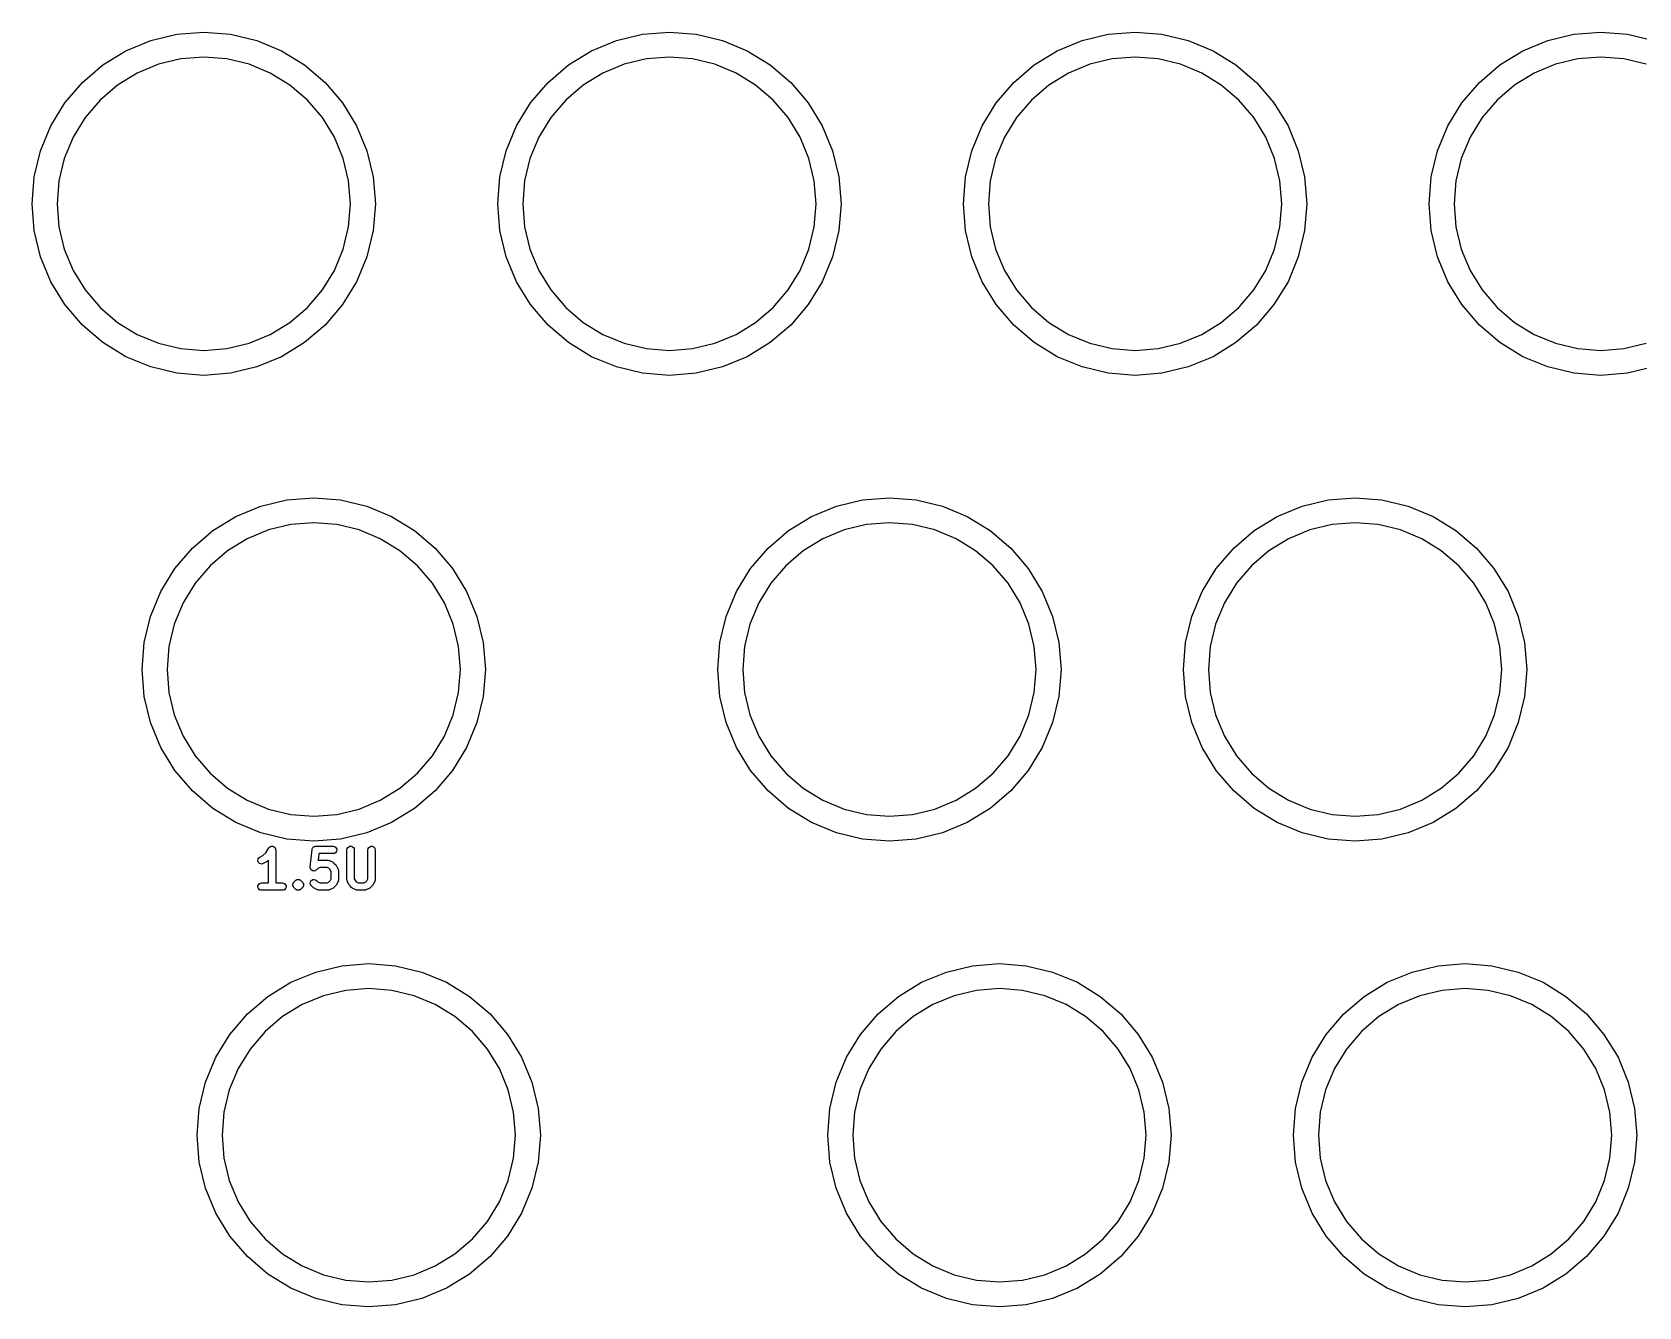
# Model space of a CAD drawing. Extents: x 42 to 175, y -135 to -43.
# Drawn here: x 43 to 108.7, y -95.1 to -43 of the extents above; entities that cross this region are included whole.
import ezdxf

# ---------------------------------------------------------------- set-up
doc = ezdxf.new("R2010")
doc.units = 0
doc.header["$MEASUREMENT"] = 0
doc.layers.add('BLACK', color=7, linetype='CONTINUOUS')

msp = doc.modelspace()

# ---------------------------------------------------------------- linework, layer by layer
at = {"layer": 'BLACK', "linetype": 'CONTINUOUS'}
for p, q in [((46.813, -43.7451), (47.8307, -43.3236)), ((47.8307, -43.3236), (48.9018, -43.0664)), ((48.9018, -43.0664), (50, -42.98)), ((50, -42.98), (51.0982, -43.0664)), ((51.0982, -43.0664), (52.1693, -43.3236)), ((52.1693, -43.3236), (53.187, -43.7451)), ((65.863, -43.7451), (66.8807, -43.3236)), ((66.8807, -43.3236), (67.9518, -43.0664)), ((67.9518, -43.0664), (69.05, -42.98)), ((69.05, -42.98), (70.1482, -43.0664)), ((70.1482, -43.0664), (71.2193, -43.3236)), ((71.2193, -43.3236), (72.237, -43.7451)), ((84.913, -43.7451), (85.9307, -43.3236)), ((85.9307, -43.3236), (87.0018, -43.0664)), ((87.0018, -43.0664), (88.1, -42.98)), ((88.1, -42.98), (89.1982, -43.0664)), ((89.1982, -43.0664), (90.2693, -43.3236)), ((90.2693, -43.3236), (91.287, -43.7451)), ((103.963, -43.7451), (104.981, -43.3236)), ((104.981, -43.3236), (106.052, -43.0664)), ((106.052, -43.0664), (107.15, -42.98)), ((107.15, -42.98), (108.248, -43.0664)), ((108.248, -43.0664), (109.319, -43.3236)), ((45.8737, -44.3207), (46.813, -43.7451)), ((50, -44), (49.0614, -44.0739)), ((50.9386, -44.0739), (50, -44)), ((53.187, -43.7451), (54.1263, -44.3207)), ((64.9237, -44.3207), (65.863, -43.7451)), ((69.05, -44), (68.1114, -44.0739)), ((69.9886, -44.0739), (69.05, -44)), ((72.237, -43.7451), (73.1763, -44.3207)), ((83.9737, -44.3207), (84.913, -43.7451)), ((88.1, -44), (87.1614, -44.0739)), ((89.0386, -44.0739), (88.1, -44)), ((91.287, -43.7451), (92.2263, -44.3207)), ((103.024, -44.3207), (103.963, -43.7451)), ((107.15, -44), (106.211, -44.0739)), ((108.089, -44.0739), (107.15, -44)), ((45.0361, -45.0361), (45.8737, -44.3207)), ((47.2761, -44.654), (46.4733, -45.1459)), ((48.1459, -44.2937), (47.2761, -44.654)), ((49.0614, -44.0739), (48.1459, -44.2937)), ((51.8541, -44.2937), (50.9386, -44.0739)), ((52.7239, -44.654), (51.8541, -44.2937)), ((53.5267, -45.1459), (52.7239, -44.654)), ((54.1263, -44.3207), (54.9639, -45.0361)), ((64.0861, -45.0361), (64.9237, -44.3207)), ((66.3261, -44.654), (65.5233, -45.1459)), ((67.1959, -44.2937), (66.3261, -44.654)), ((68.1114, -44.0739), (67.1959, -44.2937)), ((70.9041, -44.2937), (69.9886, -44.0739)), ((71.7739, -44.654), (70.9041, -44.2937)), ((72.5767, -45.1459), (71.7739, -44.654)), ((73.1763, -44.3207), (74.0139, -45.0361)), ((83.1361, -45.0361), (83.9737, -44.3207)), ((85.3761, -44.654), (84.5733, -45.1459)), ((86.2459, -44.2937), (85.3761, -44.654)), ((87.1614, -44.0739), (86.2459, -44.2937)), ((89.9541, -44.2937), (89.0386, -44.0739)), ((90.8239, -44.654), (89.9541, -44.2937)), ((91.6267, -45.1459), (90.8239, -44.654)), ((92.2263, -44.3207), (93.0639, -45.0361)), ((102.186, -45.0361), (103.024, -44.3207)), ((104.426, -44.654), (103.623, -45.1459)), ((105.296, -44.2937), (104.426, -44.654)), ((106.211, -44.0739), (105.296, -44.2937)), ((109.004, -44.2937), (108.089, -44.0739)), ((44.3207, -45.8737), (45.0361, -45.0361)), ((46.4733, -45.1459), (45.7574, -45.7574)), ((54.2426, -45.7574), (53.5267, -45.1459)), ((54.9639, -45.0361), (55.6793, -45.8737)), ((63.3707, -45.8737), (64.0861, -45.0361)), ((65.5233, -45.1459), (64.8074, -45.7574)), ((73.2926, -45.7574), (72.5767, -45.1459)), ((74.0139, -45.0361), (74.7293, -45.8737)), ((82.4207, -45.8737), (83.1361, -45.0361)), ((84.5733, -45.1459), (83.8574, -45.7574)), ((92.3426, -45.7574), (91.6267, -45.1459)), ((93.0639, -45.0361), (93.7793, -45.8737)), ((101.471, -45.8737), (102.186, -45.0361)), ((103.623, -45.1459), (102.907, -45.7574)), ((43.7451, -46.813), (44.3207, -45.8737)), ((45.7574, -45.7574), (45.1459, -46.4733)), ((54.8541, -46.4733), (54.2426, -45.7574)), ((55.6793, -45.8737), (56.2549, -46.813)), ((62.7951, -46.813), (63.3707, -45.8737)), ((64.8074, -45.7574), (64.1959, -46.4733)), ((73.9041, -46.4733), (73.2926, -45.7574)), ((74.7293, -45.8737), (75.3049, -46.813)), ((81.8451, -46.813), (82.4207, -45.8737)), ((83.8574, -45.7574), (83.2459, -46.4733)), ((92.9541, -46.4733), (92.3426, -45.7574)), ((93.7793, -45.8737), (94.3549, -46.813)), ((100.895, -46.813), (101.471, -45.8737)), ((102.907, -45.7574), (102.296, -46.4733)), ((45.1459, -46.4733), (44.654, -47.2761)), ((55.346, -47.2761), (54.8541, -46.4733)), ((64.1959, -46.4733), (63.704, -47.2761)), ((74.396, -47.2761), (73.9041, -46.4733)), ((83.2459, -46.4733), (82.754, -47.2761)), ((93.446, -47.2761), (92.9541, -46.4733)), ((102.296, -46.4733), (101.804, -47.2761)), ((43.3236, -47.8307), (43.7451, -46.813)), ((44.654, -47.2761), (44.2937, -48.1459)), ((55.7063, -48.1459), (55.346, -47.2761)), ((56.2549, -46.813), (56.6764, -47.8307)), ((62.3736, -47.8307), (62.7951, -46.813)), ((63.704, -47.2761), (63.3437, -48.1459)), ((74.7563, -48.1459), (74.396, -47.2761)), ((75.3049, -46.813), (75.7264, -47.8307)), ((81.4236, -47.8307), (81.8451, -46.813)), ((82.754, -47.2761), (82.3937, -48.1459)), ((93.8063, -48.1459), (93.446, -47.2761)), ((94.3549, -46.813), (94.7764, -47.8307)), ((100.474, -47.8307), (100.895, -46.813)), ((101.804, -47.2761), (101.444, -48.1459)), ((43.0664, -48.9018), (43.3236, -47.8307)), ((56.6764, -47.8307), (56.9336, -48.9018)), ((62.1164, -48.9018), (62.3736, -47.8307)), ((75.7264, -47.8307), (75.9836, -48.9018)), ((81.1664, -48.9018), (81.4236, -47.8307)), ((94.7764, -47.8307), (95.0336, -48.9018)), ((100.216, -48.9018), (100.474, -47.8307)), ((44.2937, -48.1459), (44.0739, -49.0614)), ((55.9261, -49.0614), (55.7063, -48.1459)), ((63.3437, -48.1459), (63.1239, -49.0614)), ((74.9761, -49.0614), (74.7563, -48.1459)), ((82.3937, -48.1459), (82.1739, -49.0614)), ((94.0261, -49.0614), (93.8063, -48.1459)), ((101.444, -48.1459), (101.224, -49.0614)), ((42.98, -50), (43.0664, -48.9018)), ((44.0739, -49.0614), (44, -50)), ((56, -50), (55.9261, -49.0614)), ((56.9336, -48.9018), (57.02, -50)), ((62.03, -50), (62.1164, -48.9018)), ((63.1239, -49.0614), (63.05, -50)), ((75.05, -50), (74.9761, -49.0614)), ((75.9836, -48.9018), (76.07, -50)), ((81.08, -50), (81.1664, -48.9018)), ((82.1739, -49.0614), (82.1, -50)), ((94.1, -50), (94.0261, -49.0614)), ((95.0336, -48.9018), (95.12, -50)), ((100.13, -50), (100.216, -48.9018)), ((101.224, -49.0614), (101.15, -50)), ((43.0664, -51.0982), (42.98, -50)), ((44, -50), (44.0739, -50.9386)), ((55.9261, -50.9386), (56, -50)), ((57.02, -50), (56.9336, -51.0982)), ((62.1164, -51.0982), (62.03, -50)), ((63.05, -50), (63.1239, -50.9386)), ((74.9761, -50.9386), (75.05, -50)), ((76.07, -50), (75.9836, -51.0982)), ((81.1664, -51.0982), (81.08, -50)), ((82.1, -50), (82.1739, -50.9386)), ((94.0261, -50.9386), (94.1, -50)), ((95.12, -50), (95.0336, -51.0982)), ((100.216, -51.0982), (100.13, -50)), ((101.15, -50), (101.224, -50.9386)), ((43.3236, -52.1693), (43.0664, -51.0982)), ((44.0739, -50.9386), (44.2937, -51.8541)), ((55.7063, -51.8541), (55.9261, -50.9386)), ((56.9336, -51.0982), (56.6764, -52.1693)), ((62.3736, -52.1693), (62.1164, -51.0982)), ((63.1239, -50.9386), (63.3437, -51.8541)), ((74.7563, -51.8541), (74.9761, -50.9386)), ((75.9836, -51.0982), (75.7264, -52.1693)), ((81.4236, -52.1693), (81.1664, -51.0982)), ((82.1739, -50.9386), (82.3937, -51.8541)), ((93.8063, -51.8541), (94.0261, -50.9386)), ((95.0336, -51.0982), (94.7764, -52.1693)), ((100.474, -52.1693), (100.216, -51.0982)), ((101.224, -50.9386), (101.444, -51.8541)), ((44.2937, -51.8541), (44.654, -52.7239)), ((55.346, -52.7239), (55.7063, -51.8541)), ((63.3437, -51.8541), (63.704, -52.7239)), ((74.396, -52.7239), (74.7563, -51.8541)), ((82.3937, -51.8541), (82.754, -52.7239)), ((93.446, -52.7239), (93.8063, -51.8541)), ((101.444, -51.8541), (101.804, -52.7239)), ((43.7451, -53.187), (43.3236, -52.1693)), ((56.6764, -52.1693), (56.2549, -53.187)), ((62.7951, -53.187), (62.3736, -52.1693)), ((75.7264, -52.1693), (75.3049, -53.187)), ((81.8451, -53.187), (81.4236, -52.1693)), ((94.7764, -52.1693), (94.3549, -53.187)), ((100.895, -53.187), (100.474, -52.1693)), ((44.3207, -54.1263), (43.7451, -53.187)), ((44.654, -52.7239), (45.1459, -53.5267)), ((54.8541, -53.5267), (55.346, -52.7239)), ((56.2549, -53.187), (55.6793, -54.1263)), ((63.3707, -54.1263), (62.7951, -53.187)), ((63.704, -52.7239), (64.1959, -53.5267)), ((73.9041, -53.5267), (74.396, -52.7239)), ((75.3049, -53.187), (74.7293, -54.1263)), ((82.4207, -54.1263), (81.8451, -53.187)), ((82.754, -52.7239), (83.2459, -53.5267)), ((92.9541, -53.5267), (93.446, -52.7239)), ((94.3549, -53.187), (93.7793, -54.1263)), ((101.471, -54.1263), (100.895, -53.187)), ((101.804, -52.7239), (102.296, -53.5267)), ((45.1459, -53.5267), (45.7574, -54.2426)), ((54.2426, -54.2426), (54.8541, -53.5267)), ((64.1959, -53.5267), (64.8074, -54.2426)), ((73.2926, -54.2426), (73.9041, -53.5267)), ((83.2459, -53.5267), (83.8574, -54.2426)), ((92.3426, -54.2426), (92.9541, -53.5267)), ((102.296, -53.5267), (102.907, -54.2426)), ((45.0361, -54.9639), (44.3207, -54.1263)), ((45.7574, -54.2426), (46.4733, -54.8541)), ((53.5267, -54.8541), (54.2426, -54.2426)), ((55.6793, -54.1263), (54.9639, -54.9639)), ((64.0861, -54.9639), (63.3707, -54.1263)), ((64.8074, -54.2426), (65.5233, -54.8541)), ((72.5767, -54.8541), (73.2926, -54.2426)), ((74.7293, -54.1263), (74.0139, -54.9639)), ((83.1361, -54.9639), (82.4207, -54.1263)), ((83.8574, -54.2426), (84.5733, -54.8541)), ((91.6267, -54.8541), (92.3426, -54.2426)), ((93.7793, -54.1263), (93.0639, -54.9639)), ((102.186, -54.9639), (101.471, -54.1263)), ((102.907, -54.2426), (103.623, -54.8541)), ((45.8737, -55.6793), (45.0361, -54.9639)), ((46.4733, -54.8541), (47.2761, -55.346)), ((52.7239, -55.346), (53.5267, -54.8541)), ((54.9639, -54.9639), (54.1263, -55.6793)), ((64.9237, -55.6793), (64.0861, -54.9639)), ((65.5233, -54.8541), (66.3261, -55.346)), ((71.7739, -55.346), (72.5767, -54.8541)), ((74.0139, -54.9639), (73.1763, -55.6793)), ((83.9737, -55.6793), (83.1361, -54.9639)), ((84.5733, -54.8541), (85.3761, -55.346)), ((90.8239, -55.346), (91.6267, -54.8541)), ((93.0639, -54.9639), (92.2263, -55.6793)), ((103.024, -55.6793), (102.186, -54.9639)), ((103.623, -54.8541), (104.426, -55.346)), ((46.813, -56.2549), (45.8737, -55.6793)), ((47.2761, -55.346), (48.1459, -55.7063)), ((48.1459, -55.7063), (49.0614, -55.9261)), ((50.9386, -55.9261), (51.8541, -55.7063)), ((51.8541, -55.7063), (52.7239, -55.346)), ((54.1263, -55.6793), (53.187, -56.2549)), ((65.863, -56.2549), (64.9237, -55.6793)), ((66.3261, -55.346), (67.1959, -55.7063)), ((67.1959, -55.7063), (68.1114, -55.9261)), ((69.9886, -55.9261), (70.9041, -55.7063)), ((70.9041, -55.7063), (71.7739, -55.346)), ((73.1763, -55.6793), (72.237, -56.2549)), ((84.913, -56.2549), (83.9737, -55.6793)), ((85.3761, -55.346), (86.2459, -55.7063)), ((86.2459, -55.7063), (87.1614, -55.9261)), ((89.0386, -55.9261), (89.9541, -55.7063)), ((89.9541, -55.7063), (90.8239, -55.346)), ((92.2263, -55.6793), (91.287, -56.2549)), ((103.963, -56.2549), (103.024, -55.6793)), ((104.426, -55.346), (105.296, -55.7063)), ((105.296, -55.7063), (106.211, -55.9261)), ((108.089, -55.9261), (109.004, -55.7063)), ((47.8307, -56.6764), (46.813, -56.2549)), ((49.0614, -55.9261), (50, -56)), ((50, -56), (50.9386, -55.9261)), ((53.187, -56.2549), (52.1693, -56.6764)), ((66.8807, -56.6764), (65.863, -56.2549)), ((68.1114, -55.9261), (69.05, -56)), ((69.05, -56), (69.9886, -55.9261)), ((72.237, -56.2549), (71.2193, -56.6764)), ((85.9307, -56.6764), (84.913, -56.2549)), ((87.1614, -55.9261), (88.1, -56)), ((88.1, -56), (89.0386, -55.9261)), ((91.287, -56.2549), (90.2693, -56.6764)), ((104.981, -56.6764), (103.963, -56.2549)), ((106.211, -55.9261), (107.15, -56)), ((107.15, -56), (108.089, -55.9261)), ((48.9018, -56.9336), (47.8307, -56.6764)), ((50, -57.02), (48.9018, -56.9336)), ((51.0982, -56.9336), (50, -57.02)), ((52.1693, -56.6764), (51.0982, -56.9336)), ((67.9518, -56.9336), (66.8807, -56.6764)), ((69.05, -57.02), (67.9518, -56.9336)), ((70.1482, -56.9336), (69.05, -57.02)), ((71.2193, -56.6764), (70.1482, -56.9336)), ((87.0018, -56.9336), (85.9307, -56.6764)), ((88.1, -57.02), (87.0018, -56.9336)), ((89.1982, -56.9336), (88.1, -57.02)), ((90.2693, -56.6764), (89.1982, -56.9336)), ((106.052, -56.9336), (104.981, -56.6764)), ((107.15, -57.02), (106.052, -56.9336)), ((108.248, -56.9336), (107.15, -57.02)), ((109.319, -56.6764), (108.248, -56.9336)), ((51.313, -62.7951), (52.3307, -62.3736)), ((52.3307, -62.3736), (53.4018, -62.1164)), ((53.4018, -62.1164), (54.5, -62.03)), ((54.5, -62.03), (55.5982, -62.1164)), ((55.5982, -62.1164), (56.6693, -62.3736)), ((56.6693, -62.3736), (57.687, -62.7951)), ((74.863, -62.7951), (75.8807, -62.3736)), ((75.8807, -62.3736), (76.9518, -62.1164)), ((76.9518, -62.1164), (78.05, -62.03)), ((78.05, -62.03), (79.1482, -62.1164)), ((79.1482, -62.1164), (80.2193, -62.3736)), ((80.2193, -62.3736), (81.237, -62.7951)), ((93.913, -62.7951), (94.9307, -62.3736)), ((94.9307, -62.3736), (96.0018, -62.1164)), ((96.0018, -62.1164), (97.1, -62.03)), ((97.1, -62.03), (98.1982, -62.1164)), ((98.1982, -62.1164), (99.2693, -62.3736)), ((99.2693, -62.3736), (100.287, -62.7951)), ((50.3737, -63.3707), (51.313, -62.7951)), ((54.5, -63.05), (53.5614, -63.1239)), ((55.4386, -63.1239), (54.5, -63.05)), ((57.687, -62.7951), (58.6263, -63.3707)), ((73.9237, -63.3707), (74.863, -62.7951)), ((78.05, -63.05), (77.1114, -63.1239)), ((78.9886, -63.1239), (78.05, -63.05)), ((81.237, -62.7951), (82.1763, -63.3707)), ((92.9737, -63.3707), (93.913, -62.7951)), ((97.1, -63.05), (96.1614, -63.1239)), ((98.0386, -63.1239), (97.1, -63.05)), ((100.287, -62.7951), (101.226, -63.3707)), ((49.5361, -64.0861), (50.3737, -63.3707)), ((51.7761, -63.704), (50.9733, -64.1959)), ((52.6459, -63.3437), (51.7761, -63.704)), ((53.5614, -63.1239), (52.6459, -63.3437)), ((56.3541, -63.3437), (55.4386, -63.1239)), ((57.2239, -63.704), (56.3541, -63.3437)), ((58.0267, -64.1959), (57.2239, -63.704)), ((58.6263, -63.3707), (59.4639, -64.0861)), ((73.0861, -64.0861), (73.9237, -63.3707)), ((75.3261, -63.704), (74.5233, -64.1959)), ((76.1959, -63.3437), (75.3261, -63.704)), ((77.1114, -63.1239), (76.1959, -63.3437)), ((79.9041, -63.3437), (78.9886, -63.1239)), ((80.7739, -63.704), (79.9041, -63.3437)), ((81.5767, -64.1959), (80.7739, -63.704)), ((82.1763, -63.3707), (83.0139, -64.0861)), ((92.1361, -64.0861), (92.9737, -63.3707)), ((94.3761, -63.704), (93.5733, -64.1959)), ((95.2459, -63.3437), (94.3761, -63.704)), ((96.1614, -63.1239), (95.2459, -63.3437)), ((98.9541, -63.3437), (98.0386, -63.1239)), ((99.8239, -63.704), (98.9541, -63.3437)), ((100.627, -64.1959), (99.8239, -63.704)), ((101.226, -63.3707), (102.064, -64.0861)), ((48.8207, -64.9237), (49.5361, -64.0861)), ((50.9733, -64.1959), (50.2574, -64.8074)), ((58.7426, -64.8074), (58.0267, -64.1959)), ((59.4639, -64.0861), (60.1793, -64.9237)), ((72.3707, -64.9237), (73.0861, -64.0861)), ((74.5233, -64.1959), (73.8074, -64.8074)), ((82.2926, -64.8074), (81.5767, -64.1959)), ((83.0139, -64.0861), (83.7293, -64.9237)), ((91.4207, -64.9237), (92.1361, -64.0861)), ((93.5733, -64.1959), (92.8574, -64.8074)), ((101.343, -64.8074), (100.627, -64.1959)), ((102.064, -64.0861), (102.779, -64.9237)), ((48.2451, -65.863), (48.8207, -64.9237)), ((50.2574, -64.8074), (49.6459, -65.5233)), ((59.3541, -65.5233), (58.7426, -64.8074)), ((60.1793, -64.9237), (60.7549, -65.863)), ((71.7951, -65.863), (72.3707, -64.9237)), ((73.8074, -64.8074), (73.1959, -65.5233)), ((82.9041, -65.5233), (82.2926, -64.8074)), ((83.7293, -64.9237), (84.3049, -65.863)), ((90.8451, -65.863), (91.4207, -64.9237)), ((92.8574, -64.8074), (92.2459, -65.5233)), ((101.954, -65.5233), (101.343, -64.8074)), ((102.779, -64.9237), (103.355, -65.863)), ((49.6459, -65.5233), (49.154, -66.3261)), ((59.846, -66.3261), (59.3541, -65.5233)), ((73.1959, -65.5233), (72.704, -66.3261)), ((83.396, -66.3261), (82.9041, -65.5233)), ((92.2459, -65.5233), (91.754, -66.3261)), ((102.446, -66.3261), (101.954, -65.5233)), ((47.8236, -66.8807), (48.2451, -65.863)), ((49.154, -66.3261), (48.7937, -67.1959)), ((60.2063, -67.1959), (59.846, -66.3261)), ((60.7549, -65.863), (61.1764, -66.8807)), ((71.3736, -66.8807), (71.7951, -65.863)), ((72.704, -66.3261), (72.3437, -67.1959)), ((83.7563, -67.1959), (83.396, -66.3261)), ((84.3049, -65.863), (84.7264, -66.8807)), ((90.4236, -66.8807), (90.8451, -65.863)), ((91.754, -66.3261), (91.3937, -67.1959)), ((102.806, -67.1959), (102.446, -66.3261)), ((103.355, -65.863), (103.776, -66.8807)), ((47.5664, -67.9518), (47.8236, -66.8807)), ((61.1764, -66.8807), (61.4336, -67.9518)), ((71.1164, -67.9518), (71.3736, -66.8807)), ((84.7264, -66.8807), (84.9836, -67.9518)), ((90.1664, -67.9518), (90.4236, -66.8807)), ((103.776, -66.8807), (104.034, -67.9518)), ((48.7937, -67.1959), (48.5739, -68.1114)), ((60.4261, -68.1114), (60.2063, -67.1959)), ((72.3437, -67.1959), (72.1239, -68.1114)), ((83.9761, -68.1114), (83.7563, -67.1959)), ((91.3937, -67.1959), (91.1739, -68.1114)), ((103.026, -68.1114), (102.806, -67.1959)), ((47.48, -69.05), (47.5664, -67.9518)), ((48.5739, -68.1114), (48.5, -69.05)), ((60.5, -69.05), (60.4261, -68.1114)), ((61.4336, -67.9518), (61.52, -69.05)), ((71.03, -69.05), (71.1164, -67.9518)), ((72.1239, -68.1114), (72.05, -69.05)), ((84.05, -69.05), (83.9761, -68.1114)), ((84.9836, -67.9518), (85.07, -69.05)), ((90.08, -69.05), (90.1664, -67.9518)), ((91.1739, -68.1114), (91.1, -69.05)), ((103.1, -69.05), (103.026, -68.1114)), ((104.034, -67.9518), (104.12, -69.05)), ((47.5664, -70.1482), (47.48, -69.05)), ((48.5, -69.05), (48.5739, -69.9886)), ((60.4261, -69.9886), (60.5, -69.05)), ((61.52, -69.05), (61.4336, -70.1482)), ((71.1164, -70.1482), (71.03, -69.05)), ((72.05, -69.05), (72.1239, -69.9886)), ((83.9761, -69.9886), (84.05, -69.05)), ((85.07, -69.05), (84.9836, -70.1482)), ((90.1664, -70.1482), (90.08, -69.05)), ((91.1, -69.05), (91.1739, -69.9886)), ((103.026, -69.9886), (103.1, -69.05)), ((104.12, -69.05), (104.034, -70.1482)), ((47.8236, -71.2193), (47.5664, -70.1482)), ((48.5739, -69.9886), (48.7937, -70.9041)), ((60.2063, -70.9041), (60.4261, -69.9886)), ((61.4336, -70.1482), (61.1764, -71.2193)), ((71.3736, -71.2193), (71.1164, -70.1482)), ((72.1239, -69.9886), (72.3437, -70.9041)), ((83.7563, -70.9041), (83.9761, -69.9886)), ((84.9836, -70.1482), (84.7264, -71.2193)), ((90.4236, -71.2193), (90.1664, -70.1482)), ((91.1739, -69.9886), (91.3937, -70.9041)), ((102.806, -70.9041), (103.026, -69.9886)), ((104.034, -70.1482), (103.776, -71.2193)), ((48.7937, -70.9041), (49.154, -71.7739)), ((59.846, -71.7739), (60.2063, -70.9041)), ((72.3437, -70.9041), (72.704, -71.7739)), ((83.396, -71.7739), (83.7563, -70.9041)), ((91.3937, -70.9041), (91.754, -71.7739)), ((102.446, -71.7739), (102.806, -70.9041)), ((48.2451, -72.237), (47.8236, -71.2193)), ((61.1764, -71.2193), (60.7549, -72.237)), ((71.7951, -72.237), (71.3736, -71.2193)), ((84.7264, -71.2193), (84.3049, -72.237)), ((90.8451, -72.237), (90.4236, -71.2193)), ((103.776, -71.2193), (103.355, -72.237)), ((48.8207, -73.1763), (48.2451, -72.237)), ((49.154, -71.7739), (49.6459, -72.5767)), ((59.3541, -72.5767), (59.846, -71.7739)), ((60.7549, -72.237), (60.1793, -73.1763)), ((72.3707, -73.1763), (71.7951, -72.237)), ((72.704, -71.7739), (73.1959, -72.5767)), ((82.9041, -72.5767), (83.396, -71.7739)), ((84.3049, -72.237), (83.7293, -73.1763)), ((91.4207, -73.1763), (90.8451, -72.237)), ((91.754, -71.7739), (92.2459, -72.5767)), ((101.954, -72.5767), (102.446, -71.7739)), ((103.355, -72.237), (102.779, -73.1763)), ((49.6459, -72.5767), (50.2574, -73.2926)), ((58.7426, -73.2926), (59.3541, -72.5767)), ((73.1959, -72.5767), (73.8074, -73.2926)), ((82.2926, -73.2926), (82.9041, -72.5767)), ((92.2459, -72.5767), (92.8574, -73.2926)), ((101.343, -73.2926), (101.954, -72.5767)), ((49.5361, -74.0139), (48.8207, -73.1763)), ((50.2574, -73.2926), (50.9733, -73.9041)), ((58.0267, -73.9041), (58.7426, -73.2926)), ((60.1793, -73.1763), (59.4639, -74.0139)), ((73.0861, -74.0139), (72.3707, -73.1763)), ((73.8074, -73.2926), (74.5233, -73.9041)), ((81.5767, -73.9041), (82.2926, -73.2926)), ((83.7293, -73.1763), (83.0139, -74.0139)), ((92.1361, -74.0139), (91.4207, -73.1763)), ((92.8574, -73.2926), (93.5733, -73.9041)), ((100.627, -73.9041), (101.343, -73.2926)), ((102.779, -73.1763), (102.064, -74.0139)), ((50.3737, -74.7293), (49.5361, -74.0139)), ((50.9733, -73.9041), (51.7761, -74.396)), ((57.2239, -74.396), (58.0267, -73.9041)), ((59.4639, -74.0139), (58.6263, -74.7293)), ((73.9237, -74.7293), (73.0861, -74.0139)), ((74.5233, -73.9041), (75.3261, -74.396)), ((80.7739, -74.396), (81.5767, -73.9041)), ((83.0139, -74.0139), (82.1763, -74.7293)), ((92.9737, -74.7293), (92.1361, -74.0139)), ((93.5733, -73.9041), (94.3761, -74.396)), ((99.8239, -74.396), (100.627, -73.9041)), ((102.064, -74.0139), (101.226, -74.7293)), ((51.313, -75.3049), (50.3737, -74.7293)), ((51.7761, -74.396), (52.6459, -74.7563)), ((52.6459, -74.7563), (53.5614, -74.9761)), ((55.4386, -74.9761), (56.3541, -74.7563)), ((56.3541, -74.7563), (57.2239, -74.396)), ((58.6263, -74.7293), (57.687, -75.3049)), ((74.863, -75.3049), (73.9237, -74.7293)), ((75.3261, -74.396), (76.1959, -74.7563)), ((76.1959, -74.7563), (77.1114, -74.9761)), ((78.9886, -74.9761), (79.9041, -74.7563)), ((79.9041, -74.7563), (80.7739, -74.396)), ((82.1763, -74.7293), (81.237, -75.3049)), ((93.913, -75.3049), (92.9737, -74.7293)), ((94.3761, -74.396), (95.2459, -74.7563)), ((95.2459, -74.7563), (96.1614, -74.9761)), ((98.0386, -74.9761), (98.9541, -74.7563)), ((98.9541, -74.7563), (99.8239, -74.396)), ((101.226, -74.7293), (100.287, -75.3049)), ((52.3307, -75.7264), (51.313, -75.3049)), ((53.5614, -74.9761), (54.5, -75.05)), ((54.5, -75.05), (55.4386, -74.9761)), ((57.687, -75.3049), (56.6693, -75.7264)), ((75.8807, -75.7264), (74.863, -75.3049)), ((77.1114, -74.9761), (78.05, -75.05)), ((78.05, -75.05), (78.9886, -74.9761)), ((81.237, -75.3049), (80.2193, -75.7264)), ((94.9307, -75.7264), (93.913, -75.3049)), ((96.1614, -74.9761), (97.1, -75.05)), ((97.1, -75.05), (98.0386, -74.9761)), ((100.287, -75.3049), (99.2693, -75.7264)), ((53.4018, -75.9836), (52.3307, -75.7264)), ((54.5, -76.07), (53.4018, -75.9836)), ((55.5982, -75.9836), (54.5, -76.07)), ((56.6693, -75.7264), (55.5982, -75.9836)), ((76.9518, -75.9836), (75.8807, -75.7264)), ((78.05, -76.07), (76.9518, -75.9836)), ((79.1482, -75.9836), (78.05, -76.07)), ((80.2193, -75.7264), (79.1482, -75.9836)), ((96.0018, -75.9836), (94.9307, -75.7264)), ((97.1, -76.07), (96.0018, -75.9836)), ((98.1982, -75.9836), (97.1, -76.07)), ((99.2693, -75.7264), (98.1982, -75.9836)), ((52.2146, -76.8482), (52.2267, -76.7975)), ((52.2205, -76.8999), (52.2146, -76.8482)), ((52.2438, -76.9465), (52.2205, -76.8999)), ((52.2267, -76.7975), (52.2554, -76.754)), ((52.2554, -76.754), (52.2972, -76.723)), ((52.2972, -76.723), (52.4183, -76.6624)), ((52.4183, -76.6624), (52.5334, -76.5473)), ((52.5334, -76.5473), (52.6681, -76.3454)), ((52.6132, -76.8918), (52.5935, -76.9056)), ((52.6429, -76.8621), (52.6132, -76.8918)), ((52.6429, -77.7786), (52.6429, -76.8621)), ((52.6681, -76.3454), (52.6738, -76.3394)), ((52.6738, -76.3394), (52.6779, -76.3322)), ((52.6779, -76.3322), (52.6917, -76.3206)), ((52.6917, -76.3206), (52.704, -76.3077)), ((52.704, -76.3077), (52.7115, -76.304)), ((52.7115, -76.304), (52.7179, -76.2987)), ((52.7179, -76.2987), (52.7347, -76.2925)), ((52.7347, -76.2925), (52.7507, -76.2846)), ((52.7507, -76.2846), (52.759, -76.2837)), ((52.759, -76.2837), (52.7668, -76.2809)), ((52.7668, -76.2809), (52.7847, -76.2809)), ((52.7847, -76.2809), (52.8025, -76.2789)), ((52.8025, -76.2789), (52.8106, -76.2809)), ((52.8106, -76.2809), (52.8189, -76.2809)), ((52.8189, -76.2809), (52.8357, -76.287)), ((52.8357, -76.287), (52.8531, -76.2912)), ((52.8531, -76.2912), (52.86, -76.2958)), ((52.86, -76.2958), (52.8679, -76.2987)), ((52.8679, -76.2987), (52.8816, -76.3102)), ((52.8816, -76.3102), (52.8965, -76.3201)), ((52.8965, -76.3201), (52.9014, -76.3268)), ((52.9014, -76.3268), (52.9078, -76.3322)), ((52.9078, -76.3322), (52.9167, -76.3477)), ((52.9167, -76.3477), (52.9273, -76.3621)), ((52.9273, -76.3621), (52.9297, -76.3701)), ((52.9297, -76.3701), (52.9338, -76.3773)), ((52.9338, -76.3773), (52.9369, -76.3949)), ((52.9369, -76.3949), (52.9419, -76.4121)), ((52.9419, -76.4121), (52.9414, -76.4204)), ((52.9414, -76.4204), (52.9429, -76.4286)), ((52.9429, -76.4286), (52.9429, -77.7786)), ((54.3579, -77.1279), (54.4293, -76.4136)), ((54.4293, -76.4136), (54.4308, -76.4082)), ((54.4308, -76.4025), (54.4379, -76.3833)), ((54.4308, -76.4082), (54.4308, -76.4025)), ((54.4379, -76.3833), (54.4434, -76.3635)), ((54.4434, -76.3635), (54.4467, -76.3589)), ((54.4467, -76.3589), (54.4487, -76.3536)), ((54.4487, -76.3536), (54.4618, -76.3379)), ((54.4618, -76.3379), (54.4738, -76.3212)), ((54.4738, -76.3212), (54.4785, -76.318)), ((54.4785, -76.318), (54.4822, -76.3137)), ((54.4822, -76.3137), (54.4999, -76.3034)), ((54.4999, -76.3034), (54.5169, -76.2918)), ((54.5169, -76.2918), (54.5224, -76.2904)), ((54.5224, -76.2904), (54.5273, -76.2876)), ((54.5273, -76.2876), (54.5475, -76.2841)), ((54.5475, -76.2841), (54.5674, -76.279)), ((54.5674, -76.279), (54.573, -76.2796)), ((54.573, -76.2796), (54.5786, -76.2786)), ((54.5786, -76.2786), (55.2929, -76.2786)), ((54.7143, -76.5786), (54.6866, -76.8561)), ((54.6866, -76.8561), (54.6874, -76.856)), ((54.6874, -76.856), (54.7043, -76.851)), ((54.7043, -76.851), (54.7129, -76.8515)), ((54.7129, -76.8515), (54.7214, -76.85)), ((55.2929, -76.5786), (54.7143, -76.5786)), ((54.7214, -76.85), (55.0786, -76.85)), ((55.0786, -76.85), (55.0871, -76.8515)), ((55.0871, -76.8515), (55.0957, -76.851)), ((55.0957, -76.851), (55.1126, -76.856)), ((55.1126, -76.856), (55.1299, -76.859)), ((55.1299, -76.859), (55.1374, -76.8634)), ((55.1374, -76.8634), (55.1457, -76.8658)), ((55.1457, -76.8658), (55.2885, -76.9373)), ((55.2929, -76.2786), (55.3442, -76.2876)), ((55.3442, -76.5695), (55.2929, -76.5786)), ((55.3442, -76.2876), (55.3893, -76.3137)), ((55.3893, -76.5435), (55.3442, -76.5695)), ((55.3893, -76.3137), (55.4228, -76.3536)), ((55.4228, -76.5036), (55.3893, -76.5435)), ((55.4228, -76.3536), (55.4406, -76.4025)), ((55.4406, -76.4546), (55.4228, -76.5036)), ((55.4406, -76.4025), (55.4406, -76.4546)), ((55.8571, -76.4286), (55.8662, -76.3773)), ((55.8571, -77.6429), (55.8571, -76.4286)), ((55.8662, -76.3773), (55.8922, -76.3322)), ((55.8922, -76.3322), (55.9321, -76.2987)), ((55.9321, -76.2987), (55.9811, -76.2809)), ((55.9811, -76.2809), (56.0332, -76.2809)), ((56.0332, -76.2809), (56.0821, -76.2987)), ((56.0821, -76.2987), (56.122, -76.3322)), ((56.122, -76.3322), (56.1481, -76.3773)), ((56.1481, -76.3773), (56.1571, -76.4286)), ((56.1571, -76.4286), (56.1571, -77.6074)), ((56.7143, -76.4286), (56.7233, -76.3773)), ((56.7143, -77.6074), (56.7143, -76.4286)), ((56.7233, -76.3773), (56.7494, -76.3322)), ((56.7494, -76.3322), (56.7893, -76.2987)), ((56.7893, -76.2987), (56.8382, -76.2809)), ((56.8382, -76.2809), (56.8903, -76.2809)), ((56.8903, -76.2809), (56.9393, -76.2987)), ((56.9393, -76.2987), (56.9792, -76.3322)), ((56.9792, -76.3322), (57.0052, -76.3773)), ((57.0052, -76.3773), (57.0143, -76.4286)), ((57.0143, -76.4286), (57.0143, -77.6429)), ((52.2816, -76.9823), (52.2438, -76.9465)), ((52.3294, -77.003), (52.2816, -76.9823)), ((52.3814, -77.0062), (52.3294, -77.003)), ((52.4314, -76.9913), (52.3814, -77.0062)), ((52.5742, -76.9199), (52.4314, -76.9913)), ((52.5935, -76.9056), (52.5742, -76.9199)), ((54.3577, -77.1298), (54.358, -77.1289)), ((54.3599, -77.1548), (54.3577, -77.1298)), ((54.358, -77.1289), (54.3579, -77.1279)), ((54.3618, -77.1799), (54.3599, -77.1548)), ((54.3622, -77.1807), (54.3618, -77.1799)), ((54.3623, -77.1817), (54.3622, -77.1807)), ((54.3729, -77.2045), (54.3623, -77.1817)), ((54.3832, -77.2274), (54.3729, -77.2045)), ((54.3839, -77.228), (54.3832, -77.2274)), ((54.3843, -77.2289), (54.3839, -77.228)), ((54.4021, -77.2467), (54.3843, -77.2289)), ((54.4196, -77.2647), (54.4021, -77.2467)), ((54.4204, -77.2651), (54.4196, -77.2647)), ((54.4211, -77.2657), (54.4204, -77.2651)), ((54.4439, -77.2764), (54.4211, -77.2657)), ((54.4665, -77.2873), (54.4439, -77.2764)), ((54.4675, -77.2873), (54.4665, -77.2873)), ((54.4683, -77.2877), (54.4675, -77.2873)), ((54.4934, -77.2899), (54.4683, -77.2877)), ((54.5184, -77.2924), (54.4934, -77.2899)), ((54.5193, -77.2922), (54.5184, -77.2924)), ((54.5202, -77.2923), (54.5193, -77.2922)), ((54.5445, -77.2858), (54.5202, -77.2923)), ((54.5688, -77.2796), (54.5445, -77.2858)), ((54.5696, -77.279), (54.5688, -77.2796)), ((54.5705, -77.2788), (54.5696, -77.279)), ((54.5911, -77.2644), (54.5705, -77.2788)), ((54.6119, -77.2502), (54.5911, -77.2644)), ((54.6124, -77.2495), (54.6119, -77.2502)), ((54.6132, -77.2489), (54.6124, -77.2495)), ((54.6674, -77.1947), (54.6132, -77.2489)), ((54.7568, -77.15), (54.6674, -77.1947)), ((55.0432, -77.15), (54.7568, -77.15)), ((55.1326, -77.1947), (55.0432, -77.15)), ((55.1696, -77.2317), (55.1326, -77.1947)), ((55.2143, -77.3211), (55.1696, -77.2317)), ((55.2143, -77.6074), (55.2143, -77.3211)), ((55.2885, -76.9373), (55.3078, -76.9516)), ((55.3078, -76.9516), (55.3275, -76.9654)), ((55.3275, -76.9654), (55.3989, -77.0368)), ((55.3989, -77.0368), (55.4127, -77.0565)), ((55.4127, -77.0565), (55.427, -77.0758)), ((55.427, -77.0758), (55.4984, -77.2186)), ((55.4984, -77.2186), (55.5009, -77.2269)), ((55.5009, -77.2269), (55.5052, -77.2344)), ((55.5052, -77.2344), (55.5083, -77.2517)), ((55.5083, -77.2517), (55.5133, -77.2686)), ((55.5133, -77.2686), (55.5128, -77.2772)), ((55.5128, -77.2772), (55.5143, -77.2857)), ((55.5143, -77.2857), (55.5143, -77.6429)), ((52.2166, -77.9025), (52.2344, -77.8536)), ((52.2166, -77.9546), (52.2166, -77.9025)), ((52.2344, -78.0036), (52.2166, -77.9546)), ((52.2344, -77.8536), (52.2679, -77.8137)), ((52.2679, -78.0435), (52.2344, -78.0036)), ((52.2679, -77.8137), (52.313, -77.7876)), ((52.313, -78.0695), (52.2679, -78.0435)), ((52.313, -77.7876), (52.3643, -77.7786)), ((52.3643, -78.0786), (52.313, -78.0695)), ((52.3643, -77.7786), (52.6429, -77.7786)), ((53.2214, -78.0786), (52.3643, -78.0786)), ((52.9429, -77.7786), (53.2214, -77.7786)), ((53.2214, -77.7786), (53.2727, -77.7876)), ((53.2727, -78.0695), (53.2214, -78.0786)), ((53.2727, -77.7876), (53.3178, -77.8137)), ((53.3178, -78.0435), (53.2727, -78.0695)), ((53.3178, -77.8137), (53.3513, -77.8536)), ((53.3513, -78.0036), (53.3178, -78.0435)), ((53.3513, -77.8536), (53.3691, -77.9025)), ((53.3691, -77.9546), (53.3513, -78.0036)), ((53.3691, -77.9025), (53.3691, -77.9546)), ((53.6434, -77.8441), (53.6468, -77.8314)), ((53.6446, -77.8571), (53.6434, -77.8441)), ((53.6434, -77.8702), (53.6446, -77.8571)), ((53.6468, -77.8829), (53.6434, -77.8702)), ((53.6468, -77.8314), (53.648, -77.8183)), ((53.648, -77.896), (53.6468, -77.8829)), ((53.648, -77.8183), (53.6535, -77.8064)), ((53.6535, -77.9079), (53.648, -77.896)), ((53.6535, -77.8064), (53.6569, -77.7937)), ((53.6569, -77.9205), (53.6535, -77.9079)), ((53.6569, -77.7937), (53.6644, -77.783)), ((53.6644, -77.9313), (53.6569, -77.9205)), ((53.6644, -77.783), (53.67, -77.7711)), ((53.67, -77.9432), (53.6644, -77.9313)), ((53.67, -77.7711), (53.6793, -77.7618)), ((53.6793, -77.9525), (53.67, -77.9432)), ((53.6793, -77.7618), (53.6868, -77.7511)), ((53.6868, -77.9632), (53.6793, -77.9525)), ((53.6868, -77.7511), (53.7582, -77.6796)), ((53.7582, -78.0346), (53.6868, -77.9632)), ((53.7582, -77.6796), (53.769, -77.6721)), ((53.769, -78.0422), (53.7582, -78.0346)), ((53.769, -77.6721), (53.7782, -77.6628)), ((53.7782, -78.0514), (53.769, -78.0422)), ((53.7782, -77.6628), (53.7842, -77.6601)), ((53.7842, -78.0542), (53.7782, -78.0514)), ((53.7842, -77.6601), (53.7893, -77.6558)), ((53.7893, -78.0585), (53.7842, -78.0542)), ((53.7893, -77.6558), (53.7955, -77.6536)), ((53.7955, -78.0607), (53.7893, -78.0585)), ((53.7955, -77.6536), (53.8009, -77.6498)), ((53.8009, -78.0645), (53.7955, -78.0607)), ((53.8009, -77.6498), (53.8136, -77.6464)), ((53.8136, -78.0679), (53.8009, -78.0645)), ((53.8136, -77.6464), (53.8255, -77.6408)), ((53.8255, -78.0735), (53.8136, -78.0679)), ((53.8255, -77.6408), (53.832, -77.6402)), ((53.832, -78.074), (53.8255, -78.0735)), ((53.832, -77.6402), (53.8382, -77.638)), ((53.8382, -78.0763), (53.832, -78.074)), ((53.8382, -77.638), (53.8448, -77.638)), ((53.8448, -78.0763), (53.8382, -78.0763)), ((53.8448, -77.638), (53.8512, -77.6363)), ((53.8512, -78.078), (53.8448, -78.0763)), ((53.8512, -77.6363), (53.8643, -77.6374)), ((53.8643, -78.0769), (53.8512, -78.078)), ((53.8643, -77.6374), (53.8774, -77.6363)), ((53.8774, -78.078), (53.8643, -78.0769)), ((53.8774, -77.6363), (53.8837, -77.638)), ((53.8837, -78.0763), (53.8774, -78.078)), ((53.8837, -77.638), (53.8903, -77.638)), ((53.8903, -78.0763), (53.8837, -78.0763)), ((53.8903, -77.638), (53.8965, -77.6402)), ((53.8965, -78.074), (53.8903, -78.0763)), ((53.8965, -77.6402), (53.9031, -77.6408)), ((53.9031, -78.0735), (53.8965, -78.074)), ((53.9031, -77.6408), (53.915, -77.6464)), ((53.915, -78.0679), (53.9031, -78.0735)), ((53.915, -77.6464), (53.9277, -77.6498)), ((53.9277, -78.0645), (53.915, -78.0679)), ((53.9277, -77.6498), (53.9331, -77.6536)), ((53.9331, -78.0607), (53.9277, -78.0645)), ((53.9331, -77.6536), (53.9393, -77.6558)), ((53.9393, -78.0585), (53.9331, -78.0607)), ((53.9393, -77.6558), (53.9443, -77.6601)), ((53.9443, -78.0542), (53.9393, -78.0585)), ((53.9443, -77.6601), (53.9503, -77.6628)), ((53.9503, -78.0514), (53.9443, -78.0542)), ((53.9503, -77.6628), (53.9596, -77.6721)), ((53.9596, -78.0422), (53.9503, -78.0514)), ((53.9596, -77.6721), (53.9703, -77.6796)), ((53.9704, -78.0346), (53.9596, -78.0422)), ((53.9703, -77.6796), (54.0418, -77.7511)), ((54.0418, -77.9632), (53.9704, -78.0346)), ((54.0418, -77.7511), (54.0493, -77.7618)), ((54.0493, -77.9525), (54.0418, -77.9632)), ((54.0493, -77.7618), (54.0586, -77.7711)), ((54.0586, -77.9432), (54.0493, -77.9525)), ((54.0586, -77.7711), (54.0641, -77.783)), ((54.0641, -77.9313), (54.0586, -77.9432)), ((54.0641, -77.783), (54.0717, -77.7937)), ((54.0717, -77.9205), (54.0641, -77.9313)), ((54.0717, -77.7937), (54.0751, -77.8064)), ((54.0751, -77.9079), (54.0717, -77.9205)), ((54.0751, -77.8064), (54.0806, -77.8183)), ((54.0806, -77.896), (54.0751, -77.9079)), ((54.0806, -77.8183), (54.0817, -77.8314)), ((54.0817, -77.8829), (54.0806, -77.896)), ((54.0817, -77.8314), (54.0851, -77.8441)), ((54.0851, -77.8702), (54.0817, -77.8829)), ((54.0851, -77.8441), (54.084, -77.8571)), ((54.084, -77.8571), (54.0851, -77.8702)), ((54.3577, -77.7988), (54.3623, -77.7469)), ((54.3712, -77.8491), (54.3577, -77.7988)), ((54.3623, -77.7469), (54.3843, -77.6997)), ((54.4011, -77.8918), (54.3712, -77.8491)), ((54.3843, -77.6997), (54.4211, -77.6628)), ((54.4725, -77.9632), (54.4011, -77.8918)), ((54.4211, -77.6628), (54.4683, -77.6408)), ((54.4683, -77.6408), (54.5202, -77.6363)), ((54.4922, -77.977), (54.4725, -77.9632)), ((54.5115, -77.9913), (54.4922, -77.977)), ((54.6543, -78.0627), (54.5115, -77.9913)), ((54.5202, -77.6363), (54.5705, -77.6498)), ((54.5705, -77.6498), (54.6132, -77.6796)), ((54.6132, -77.6796), (54.6674, -77.7339)), ((54.6626, -78.0652), (54.6543, -78.0627)), ((54.6701, -78.0695), (54.6626, -78.0652)), ((54.6674, -77.7339), (54.7568, -77.7786)), ((54.6874, -78.0726), (54.6701, -78.0695)), ((54.7043, -78.0776), (54.6874, -78.0726)), ((54.7129, -78.0771), (54.7043, -78.0776)), ((54.7214, -78.0786), (54.7129, -78.0771)), ((55.0786, -78.0786), (54.7214, -78.0786)), ((54.7568, -77.7786), (55.0432, -77.7786)), ((55.0432, -77.7786), (55.1326, -77.7339)), ((55.0871, -78.0771), (55.0786, -78.0786)), ((55.0957, -78.0776), (55.0871, -78.0771)), ((55.1126, -78.0726), (55.0957, -78.0776)), ((55.1299, -78.0695), (55.1126, -78.0726)), ((55.1374, -78.0652), (55.1299, -78.0695)), ((55.1326, -77.7339), (55.1696, -77.6969)), ((55.1457, -78.0627), (55.1374, -78.0652)), ((55.2885, -77.9913), (55.1457, -78.0627)), ((55.1696, -77.6969), (55.2143, -77.6074)), ((55.3078, -77.977), (55.2885, -77.9913)), ((55.3275, -77.9632), (55.3078, -77.977)), ((55.3989, -77.8918), (55.3275, -77.9632)), ((55.4127, -77.8721), (55.3989, -77.8918)), ((55.427, -77.8528), (55.4127, -77.8721)), ((55.4984, -77.7099), (55.427, -77.8528)), ((55.5009, -77.7017), (55.4984, -77.7099)), ((55.5052, -77.6942), (55.5009, -77.7017)), ((55.5083, -77.6769), (55.5052, -77.6942)), ((55.5133, -77.66), (55.5083, -77.6769)), ((55.5143, -77.6429), (55.5128, -77.6514)), ((55.5128, -77.6514), (55.5133, -77.66)), ((55.8586, -77.6514), (55.8571, -77.6429)), ((55.8581, -77.66), (55.8586, -77.6514)), ((55.8631, -77.6769), (55.8581, -77.66)), ((55.8662, -77.6942), (55.8631, -77.6769)), ((55.8705, -77.7017), (55.8662, -77.6942)), ((55.873, -77.7099), (55.8705, -77.7017)), ((55.9444, -77.8528), (55.873, -77.7099)), ((55.9587, -77.8721), (55.9444, -77.8528)), ((55.9725, -77.8918), (55.9587, -77.8721)), ((56.0439, -77.9632), (55.9725, -77.8918)), ((56.0636, -77.977), (56.0439, -77.9632)), ((56.0829, -77.9913), (56.0636, -77.977)), ((56.2258, -78.0627), (56.0829, -77.9913)), ((56.1571, -77.6074), (56.2018, -77.6969)), ((56.2018, -77.6969), (56.2389, -77.7339)), ((56.2341, -78.0652), (56.2258, -78.0627)), ((56.2416, -78.0695), (56.2341, -78.0652)), ((56.2389, -77.7339), (56.3283, -77.7786)), ((56.2589, -78.0726), (56.2416, -78.0695)), ((56.2757, -78.0776), (56.2589, -78.0726)), ((56.2843, -78.0771), (56.2757, -78.0776)), ((56.2929, -78.0786), (56.2843, -78.0771)), ((56.5786, -78.0786), (56.2929, -78.0786)), ((56.3283, -77.7786), (56.5432, -77.7786)), ((56.5432, -77.7786), (56.6326, -77.7339)), ((56.5871, -78.0771), (56.5786, -78.0786)), ((56.5957, -78.0776), (56.5871, -78.0771)), ((56.6126, -78.0726), (56.5957, -78.0776)), ((56.6299, -78.0695), (56.6126, -78.0726)), ((56.6374, -78.0652), (56.6299, -78.0695)), ((56.6326, -77.7339), (56.6696, -77.6969)), ((56.6457, -78.0627), (56.6374, -78.0652)), ((56.7885, -77.9913), (56.6457, -78.0627)), ((56.6696, -77.6969), (56.7143, -77.6074)), ((56.8078, -77.977), (56.7885, -77.9913)), ((56.8275, -77.9632), (56.8078, -77.977)), ((56.8989, -77.8918), (56.8275, -77.9632)), ((56.9127, -77.8721), (56.8989, -77.8918)), ((56.927, -77.8528), (56.9127, -77.8721)), ((56.9984, -77.7099), (56.927, -77.8528)), ((57.0009, -77.7017), (56.9984, -77.7099)), ((57.0052, -77.6942), (57.0009, -77.7017)), ((57.0083, -77.6769), (57.0052, -77.6942)), ((57.0133, -77.66), (57.0083, -77.6769)), ((57.0143, -77.6429), (57.0128, -77.6514)), ((57.0128, -77.6514), (57.0133, -77.66)), ((53.563, -81.8451), (54.5807, -81.4236)), ((54.5807, -81.4236), (55.6518, -81.1664)), ((55.6518, -81.1664), (56.75, -81.08)), ((56.75, -81.08), (57.8482, -81.1664)), ((57.8482, -81.1664), (58.9193, -81.4236)), ((58.9193, -81.4236), (59.937, -81.8451)), ((79.363, -81.8451), (80.3807, -81.4236)), ((80.3807, -81.4236), (81.4518, -81.1664)), ((81.4518, -81.1664), (82.55, -81.08)), ((82.55, -81.08), (83.6482, -81.1664)), ((83.6482, -81.1664), (84.7193, -81.4236)), ((84.7193, -81.4236), (85.737, -81.8451)), ((98.413, -81.8451), (99.4307, -81.4236)), ((99.4307, -81.4236), (100.502, -81.1664)), ((100.502, -81.1664), (101.6, -81.08)), ((101.6, -81.08), (102.698, -81.1664)), ((102.698, -81.1664), (103.769, -81.4236)), ((103.769, -81.4236), (104.787, -81.8451)), ((52.6237, -82.4207), (53.563, -81.8451)), ((56.75, -82.1), (55.8114, -82.1739)), ((57.6886, -82.1739), (56.75, -82.1)), ((59.937, -81.8451), (60.8763, -82.4207)), ((78.4237, -82.4207), (79.363, -81.8451)), ((82.55, -82.1), (81.6114, -82.1739)), ((83.4886, -82.1739), (82.55, -82.1)), ((85.737, -81.8451), (86.6763, -82.4207)), ((97.4737, -82.4207), (98.413, -81.8451)), ((101.6, -82.1), (100.661, -82.1739)), ((102.539, -82.1739), (101.6, -82.1)), ((104.787, -81.8451), (105.726, -82.4207)), ((51.7861, -83.1361), (52.6237, -82.4207)), ((54.0261, -82.754), (53.2233, -83.2459)), ((54.8959, -82.3937), (54.0261, -82.754)), ((55.8114, -82.1739), (54.8959, -82.3937)), ((58.6041, -82.3937), (57.6886, -82.1739)), ((59.4739, -82.754), (58.6041, -82.3937)), ((60.2767, -83.2459), (59.4739, -82.754)), ((60.8763, -82.4207), (61.7139, -83.1361)), ((77.5861, -83.1361), (78.4237, -82.4207)), ((79.8261, -82.754), (79.0233, -83.2459)), ((80.6959, -82.3937), (79.8261, -82.754)), ((81.6114, -82.1739), (80.6959, -82.3937)), ((84.4041, -82.3937), (83.4886, -82.1739)), ((85.2739, -82.754), (84.4041, -82.3937)), ((86.0767, -83.2459), (85.2739, -82.754)), ((86.6763, -82.4207), (87.5139, -83.1361)), ((96.6361, -83.1361), (97.4737, -82.4207)), ((98.8761, -82.754), (98.0733, -83.2459)), ((99.7459, -82.3937), (98.8761, -82.754)), ((100.661, -82.1739), (99.7459, -82.3937)), ((103.454, -82.3937), (102.539, -82.1739)), ((104.324, -82.754), (103.454, -82.3937)), ((105.127, -83.2459), (104.324, -82.754)), ((105.726, -82.4207), (106.564, -83.1361)), ((51.0707, -83.9737), (51.7861, -83.1361)), ((53.2233, -83.2459), (52.5074, -83.8574)), ((60.9926, -83.8574), (60.2767, -83.2459)), ((61.7139, -83.1361), (62.4293, -83.9737)), ((76.8707, -83.9737), (77.5861, -83.1361)), ((79.0233, -83.2459), (78.3074, -83.8574)), ((86.7926, -83.8574), (86.0767, -83.2459)), ((87.5139, -83.1361), (88.2293, -83.9737)), ((95.9207, -83.9737), (96.6361, -83.1361)), ((98.0733, -83.2459), (97.3574, -83.8574)), ((105.843, -83.8574), (105.127, -83.2459)), ((106.564, -83.1361), (107.279, -83.9737)), ((50.4951, -84.913), (51.0707, -83.9737)), ((52.5074, -83.8574), (51.8959, -84.5733)), ((61.6041, -84.5733), (60.9926, -83.8574)), ((62.4293, -83.9737), (63.0049, -84.913)), ((76.2951, -84.913), (76.8707, -83.9737)), ((78.3074, -83.8574), (77.6959, -84.5733)), ((87.4041, -84.5733), (86.7926, -83.8574)), ((88.2293, -83.9737), (88.8049, -84.913)), ((95.3451, -84.913), (95.9207, -83.9737)), ((97.3574, -83.8574), (96.7459, -84.5733)), ((106.454, -84.5733), (105.843, -83.8574)), ((107.279, -83.9737), (107.855, -84.913)), ((51.8959, -84.5733), (51.404, -85.3761)), ((62.096, -85.3761), (61.6041, -84.5733)), ((77.6959, -84.5733), (77.204, -85.3761)), ((87.896, -85.3761), (87.4041, -84.5733)), ((96.7459, -84.5733), (96.254, -85.3761)), ((106.946, -85.3761), (106.454, -84.5733)), ((50.0736, -85.9307), (50.4951, -84.913)), ((51.404, -85.3761), (51.0437, -86.2459)), ((62.4563, -86.2459), (62.096, -85.3761)), ((63.0049, -84.913), (63.4264, -85.9307)), ((75.8736, -85.9307), (76.2951, -84.913)), ((77.204, -85.3761), (76.8437, -86.2459)), ((88.2563, -86.2459), (87.896, -85.3761)), ((88.8049, -84.913), (89.2264, -85.9307)), ((94.9236, -85.9307), (95.3451, -84.913)), ((96.254, -85.3761), (95.8937, -86.2459)), ((107.306, -86.2459), (106.946, -85.3761)), ((107.855, -84.913), (108.276, -85.9307)), ((49.8164, -87.0018), (50.0736, -85.9307)), ((63.4264, -85.9307), (63.6836, -87.0018)), ((75.6164, -87.0018), (75.8736, -85.9307)), ((89.2264, -85.9307), (89.4836, -87.0018)), ((94.6664, -87.0018), (94.9236, -85.9307)), ((108.276, -85.9307), (108.534, -87.0018)), ((51.0437, -86.2459), (50.8239, -87.1614)), ((62.6761, -87.1614), (62.4563, -86.2459)), ((76.8437, -86.2459), (76.6239, -87.1614)), ((88.4761, -87.1614), (88.2563, -86.2459)), ((95.8937, -86.2459), (95.6739, -87.1614)), ((107.526, -87.1614), (107.306, -86.2459)), ((49.73, -88.1), (49.8164, -87.0018)), ((50.8239, -87.1614), (50.75, -88.1)), ((62.75, -88.1), (62.6761, -87.1614)), ((63.6836, -87.0018), (63.77, -88.1)), ((75.53, -88.1), (75.6164, -87.0018)), ((76.6239, -87.1614), (76.55, -88.1)), ((88.55, -88.1), (88.4761, -87.1614)), ((89.4836, -87.0018), (89.57, -88.1)), ((94.58, -88.1), (94.6664, -87.0018)), ((95.6739, -87.1614), (95.6, -88.1)), ((107.6, -88.1), (107.526, -87.1614)), ((108.534, -87.0018), (108.62, -88.1)), ((49.8164, -89.1982), (49.73, -88.1)), ((50.75, -88.1), (50.8239, -89.0386)), ((62.6761, -89.0386), (62.75, -88.1)), ((63.77, -88.1), (63.6836, -89.1982)), ((75.6164, -89.1982), (75.53, -88.1)), ((76.55, -88.1), (76.6239, -89.0386)), ((88.4761, -89.0386), (88.55, -88.1)), ((89.57, -88.1), (89.4836, -89.1982)), ((94.6664, -89.1982), (94.58, -88.1)), ((95.6, -88.1), (95.6739, -89.0386)), ((107.526, -89.0386), (107.6, -88.1)), ((108.62, -88.1), (108.534, -89.1982)), ((50.0736, -90.2693), (49.8164, -89.1982)), ((50.8239, -89.0386), (51.0437, -89.9541)), ((62.4563, -89.9541), (62.6761, -89.0386)), ((63.6836, -89.1982), (63.4264, -90.2693)), ((75.8736, -90.2693), (75.6164, -89.1982)), ((76.6239, -89.0386), (76.8437, -89.9541)), ((88.2563, -89.9541), (88.4761, -89.0386)), ((89.4836, -89.1982), (89.2264, -90.2693)), ((94.9236, -90.2693), (94.6664, -89.1982)), ((95.6739, -89.0386), (95.8937, -89.9541)), ((107.306, -89.9541), (107.526, -89.0386)), ((108.534, -89.1982), (108.276, -90.2693)), ((51.0437, -89.9541), (51.404, -90.8239)), ((62.096, -90.8239), (62.4563, -89.9541)), ((76.8437, -89.9541), (77.204, -90.8239)), ((87.896, -90.8239), (88.2563, -89.9541)), ((95.8937, -89.9541), (96.254, -90.8239)), ((106.946, -90.8239), (107.306, -89.9541)), ((50.4951, -91.287), (50.0736, -90.2693)), ((63.4264, -90.2693), (63.0049, -91.287)), ((76.2951, -91.287), (75.8736, -90.2693)), ((89.2264, -90.2693), (88.8049, -91.287)), ((95.3451, -91.287), (94.9236, -90.2693)), ((108.276, -90.2693), (107.855, -91.287)), ((51.0707, -92.2263), (50.4951, -91.287)), ((51.404, -90.8239), (51.8959, -91.6267)), ((61.6041, -91.6267), (62.096, -90.8239)), ((63.0049, -91.287), (62.4293, -92.2263)), ((76.8707, -92.2263), (76.2951, -91.287)), ((77.204, -90.8239), (77.6959, -91.6267)), ((87.4041, -91.6267), (87.896, -90.8239)), ((88.8049, -91.287), (88.2293, -92.2263)), ((95.9207, -92.2263), (95.3451, -91.287)), ((96.254, -90.8239), (96.7459, -91.6267)), ((106.454, -91.6267), (106.946, -90.8239)), ((107.855, -91.287), (107.279, -92.2263)), ((51.8959, -91.6267), (52.5074, -92.3426)), ((60.9926, -92.3426), (61.6041, -91.6267)), ((77.6959, -91.6267), (78.3074, -92.3426)), ((86.7926, -92.3426), (87.4041, -91.6267)), ((96.7459, -91.6267), (97.3574, -92.3426)), ((105.843, -92.3426), (106.454, -91.6267)), ((51.7861, -93.0639), (51.0707, -92.2263)), ((52.5074, -92.3426), (53.2233, -92.9541)), ((60.2767, -92.9541), (60.9926, -92.3426)), ((62.4293, -92.2263), (61.7139, -93.0639)), ((77.5861, -93.0639), (76.8707, -92.2263)), ((78.3074, -92.3426), (79.0233, -92.9541)), ((86.0767, -92.9541), (86.7926, -92.3426)), ((88.2293, -92.2263), (87.5139, -93.0639)), ((96.6361, -93.0639), (95.9207, -92.2263)), ((97.3574, -92.3426), (98.0733, -92.9541)), ((105.127, -92.9541), (105.843, -92.3426)), ((107.279, -92.2263), (106.564, -93.0639)), ((52.6237, -93.7793), (51.7861, -93.0639)), ((53.2233, -92.9541), (54.0261, -93.446)), ((59.4739, -93.446), (60.2767, -92.9541)), ((61.7139, -93.0639), (60.8763, -93.7793)), ((78.4237, -93.7793), (77.5861, -93.0639)), ((79.0233, -92.9541), (79.8261, -93.446)), ((85.2739, -93.446), (86.0767, -92.9541)), ((87.5139, -93.0639), (86.6763, -93.7793)), ((97.4737, -93.7793), (96.6361, -93.0639)), ((98.0733, -92.9541), (98.8761, -93.446)), ((104.324, -93.446), (105.127, -92.9541)), ((106.564, -93.0639), (105.726, -93.7793)), ((53.563, -94.3549), (52.6237, -93.7793)), ((54.0261, -93.446), (54.8959, -93.8063)), ((54.8959, -93.8063), (55.8114, -94.0261)), ((57.6886, -94.0261), (58.6041, -93.8063)), ((58.6041, -93.8063), (59.4739, -93.446)), ((60.8763, -93.7793), (59.937, -94.3549)), ((79.363, -94.3549), (78.4237, -93.7793)), ((79.8261, -93.446), (80.6959, -93.8063)), ((80.6959, -93.8063), (81.6114, -94.0261)), ((83.4886, -94.0261), (84.4041, -93.8063)), ((84.4041, -93.8063), (85.2739, -93.446)), ((86.6763, -93.7793), (85.737, -94.3549)), ((98.413, -94.3549), (97.4737, -93.7793)), ((98.8761, -93.446), (99.7459, -93.8063)), ((99.7459, -93.8063), (100.661, -94.0261)), ((102.539, -94.0261), (103.454, -93.8063)), ((103.454, -93.8063), (104.324, -93.446)), ((105.726, -93.7793), (104.787, -94.3549)), ((54.5807, -94.7764), (53.563, -94.3549)), ((55.8114, -94.0261), (56.75, -94.1)), ((56.75, -94.1), (57.6886, -94.0261)), ((59.937, -94.3549), (58.9193, -94.7764)), ((80.3807, -94.7764), (79.363, -94.3549)), ((81.6114, -94.0261), (82.55, -94.1)), ((82.55, -94.1), (83.4886, -94.0261)), ((85.737, -94.3549), (84.7193, -94.7764)), ((99.4307, -94.7764), (98.413, -94.3549)), ((100.661, -94.0261), (101.6, -94.1)), ((101.6, -94.1), (102.539, -94.0261)), ((104.787, -94.3549), (103.769, -94.7764)), ((55.6518, -95.0336), (54.5807, -94.7764)), ((56.75, -95.12), (55.6518, -95.0336)), ((57.8482, -95.0336), (56.75, -95.12)), ((58.9193, -94.7764), (57.8482, -95.0336)), ((81.4518, -95.0336), (80.3807, -94.7764)), ((82.55, -95.12), (81.4518, -95.0336)), ((83.6482, -95.0336), (82.55, -95.12)), ((84.7193, -94.7764), (83.6482, -95.0336)), ((100.502, -95.0336), (99.4307, -94.7764)), ((101.6, -95.12), (100.502, -95.0336)), ((102.698, -95.0336), (101.6, -95.12)), ((103.769, -94.7764), (102.698, -95.0336))]:
    msp.add_line(p, q, dxfattribs=at)

doc.saveas('drawing.dxf')
